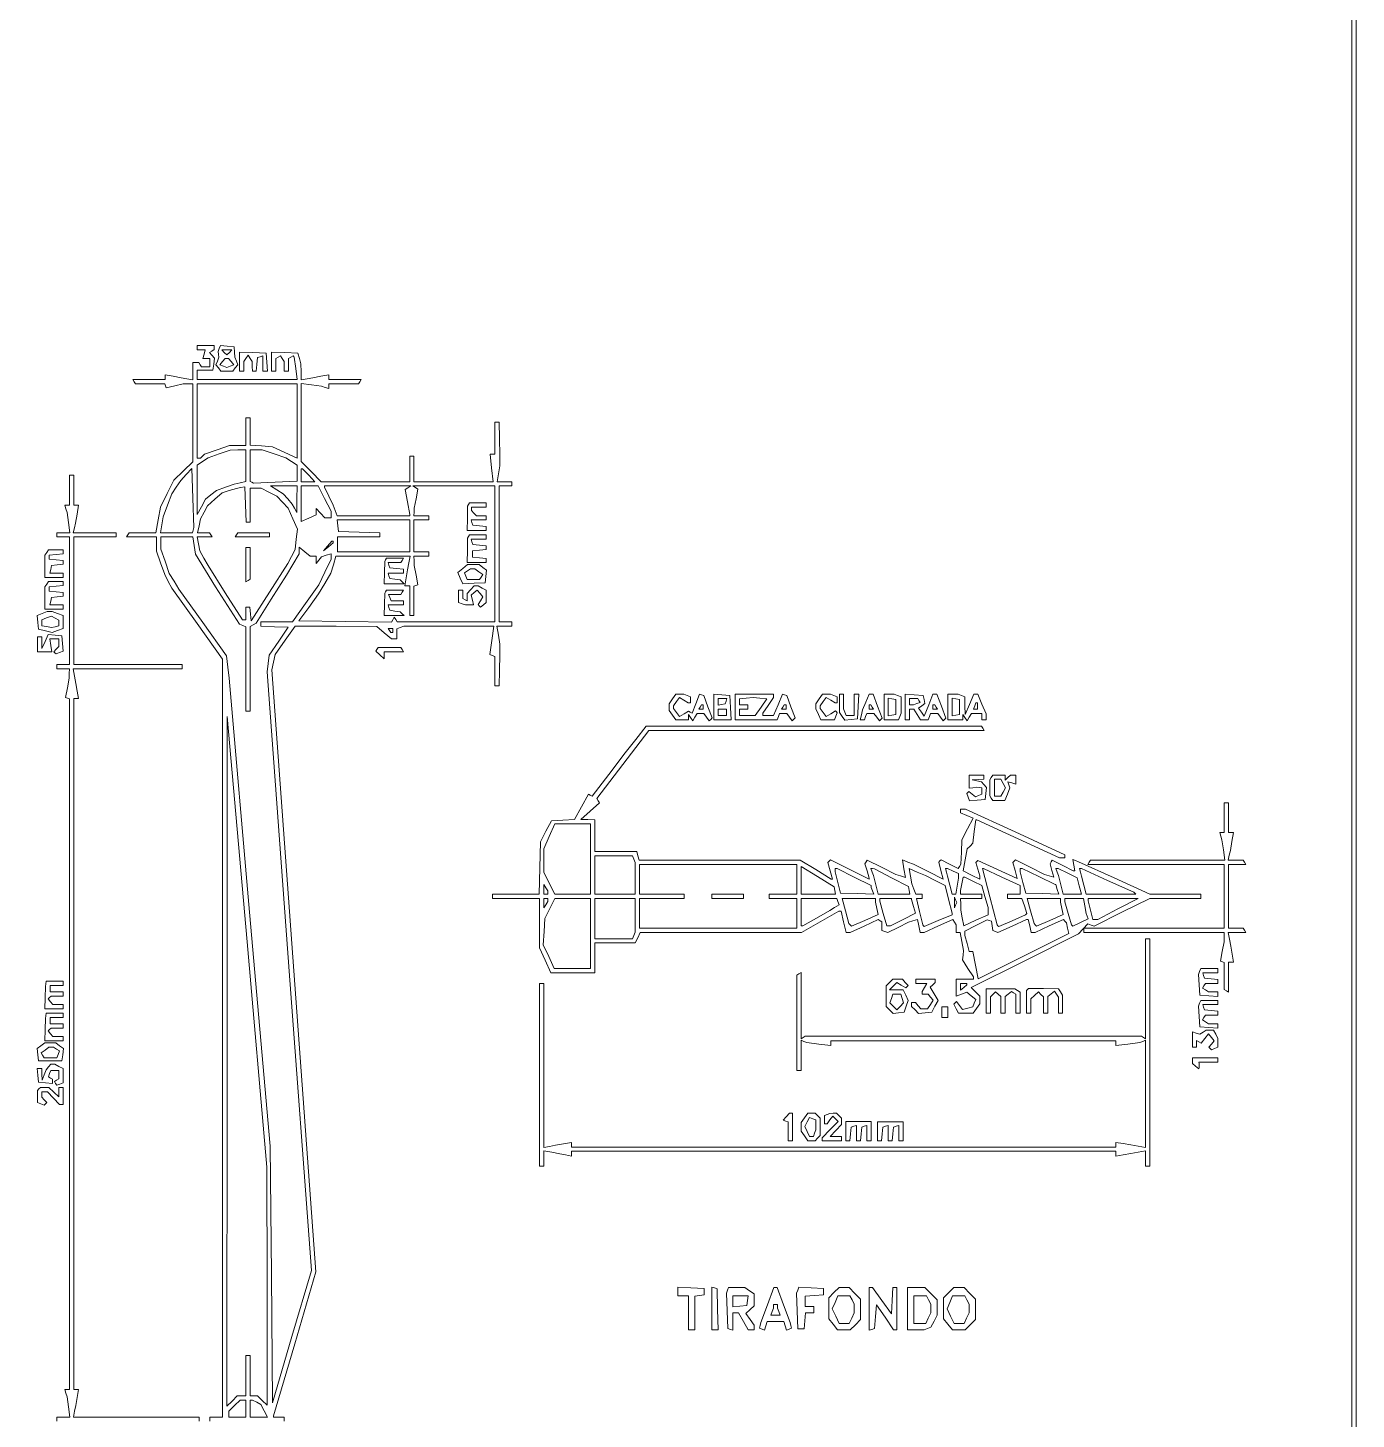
# Paper-space layout 'AN-17-DGE-071-B' of a CAD drawing. Header units: metres, sheet in millimetres. Extents: x 12 to 192, y 4 to 291.
# Drawn here: x 113 to 192.1, y 73.2 to 156.1 of the extents above; entities that cross this region are included whole.
import ezdxf

# ---------------------------------------------------------------- set-up
doc = ezdxf.new("R2010")
doc.units = ezdxf.units.M
doc.layers.add('DGE_CONTORNOS', color=7, linetype='Continuous', lineweight=0)
doc.layers.add('DGE_DATOS', color=7, linetype='Continuous', lineweight=0)

# ---------------------------------------------------------------- blocks, each defined once
blk = doc.blocks.new('LP_REF_DGE_MT_071_B')
at = {"layer": 'DGE_CONTORNOS'}
for points in [[(28.272, 147.253), (28.272, 24.514), (110.206, 24.514), (192.141, 24.514), (192.141, 147.253), (192.141, 269.992), (110.206, 269.992), (28.272, 269.992)], [(191.887, 163.665), (191.887, 57.59), (116.797, 57.59), (41.706, 57.59), (41.706, 163.665), (41.706, 269.739), (116.797, 269.739), (191.887, 269.739)], [(124.391, 137.009), (124.32, 136.824), (124.349, 136.652), (124.377, 136.481), (124.28, 136.257), (124.182, 136.034), (124.339, 135.846), (124.495, 135.657), (124.844, 135.657), (125.194, 135.657), (125.35, 135.846), (125.506, 136.034), (125.412, 136.257), (125.317, 136.481), (125.303, 136.798), (125.288, 137.114), (124.875, 137.154), (124.462, 137.194)], [(124.997, 136.772), (124.844, 136.62), (124.692, 136.772), (124.54, 136.924), (124.844, 136.924), (125.149, 136.924)], [(125.097, 136.229), (125.253, 136.04), (125.049, 135.962), (124.844, 135.883), (124.64, 135.962), (124.436, 136.04), (124.592, 136.229), (124.749, 136.417), (124.844, 136.417), (124.94, 136.417)], [(125.605, 136.226), (125.605, 135.657), (125.732, 135.657), (125.858, 135.657), (125.86, 135.942), (125.862, 136.227), (125.987, 136.417), (126.112, 136.608), (126.237, 136.417), (126.361, 136.227), (126.363, 135.942), (126.365, 135.657), (126.484, 135.657), (126.603, 135.657), (126.642, 136.059), (126.682, 136.461), (126.841, 136.513), (126.999, 136.565), (126.999, 136.111), (126.999, 135.657), (127.133, 135.657), (127.267, 135.657), (127.228, 136.196), (127.189, 136.734), (126.397, 136.765), (125.605, 136.796)], [(129.027, 132.686), (129.027, 130.475), (128.298, 130.809), (127.569, 131.142), (126.904, 131.198), (126.239, 131.253), (126.239, 132.061), (126.239, 132.869), (126.112, 132.869), (125.985, 132.869), (125.985, 132.045), (125.985, 131.221), (125.498, 131.221), (125.011, 131.221), (124.266, 130.965), (123.521, 130.709), (123.397, 130.585), (123.273, 130.461), (123.172, 130.461), (123.07, 130.461), (123.07, 132.679), (123.07, 134.897), (126.048, 134.897), (129.027, 134.897)], [(125.985, 130.02), (125.985, 129.072), (125.637, 128.997), (125.288, 128.923), (124.757, 128.734), (124.225, 128.545), (123.898, 128.287), (123.571, 128.03), (123.326, 127.566), (123.081, 127.103), (123.076, 128.577), (123.07, 130.052), (123.402, 130.269), (123.734, 130.487), (124.384, 130.718), (125.035, 130.949), (125.51, 130.959), (125.985, 130.968)], [(127.664, 130.726), (128.368, 130.483), (128.697, 130.268), (129.027, 130.052), (129.027, 129.574), (129.027, 129.096), (127.728, 129.038), (126.429, 128.981), (126.334, 129.031), (126.239, 129.082), (126.239, 130.025), (126.239, 130.968), (126.599, 130.968), (126.959, 130.968)], [(122.835, 126.184), (122.79, 126.025), (121.838, 126.025), (120.887, 126.025), (120.972, 126.501), (121.057, 126.976), (121.309, 127.662), (121.561, 128.347), (121.829, 128.739), (122.097, 129.13), (122.425, 129.488), (122.753, 129.845), (122.817, 128.094), (122.88, 126.342)], [(129.724, 129.447), (130.088, 129.067), (129.684, 129.067), (129.28, 129.067), (129.28, 129.447), (129.28, 129.827), (129.32, 129.827), (129.359, 129.827)], [(126.117, 126.659), (126.239, 126.659), (126.239, 127.673), (126.239, 128.687), (126.56, 128.687), (126.882, 128.687), (127.353, 128.445), (127.823, 128.203), (128.164, 127.843), (128.506, 127.483), (128.782, 126.86), (129.057, 126.237), (128.985, 125.631), (128.914, 125.025), (128.699, 124.607), (128.484, 124.188), (127.393, 122.477), (126.302, 120.766), (126.262, 121.178), (126.222, 121.59), (126.104, 121.59), (125.985, 121.59), (125.985, 121.21), (125.985, 120.829), (125.882, 120.829), (125.779, 120.829), (124.754, 122.445), (123.729, 124.061), (123.478, 124.505), (123.227, 124.948), (123.152, 125.36), (123.076, 125.772), (123.524, 125.772), (123.972, 125.772), (123.894, 125.899), (123.816, 126.025), (123.456, 126.025), (123.097, 126.025), (123.19, 126.437), (123.283, 126.849), (123.487, 127.242), (123.691, 127.635), (124.13, 128.021), (124.569, 128.407), (124.992, 128.538), (125.415, 128.67), (125.668, 128.712), (125.922, 128.754), (125.958, 127.707), (125.995, 126.659)], [(129.023, 128.021), (129.019, 127.229), (128.879, 127.483), (128.739, 127.736), (128.471, 128.038), (128.203, 128.34), (127.823, 128.576), (127.443, 128.813), (128.235, 128.813), (129.027, 128.814)], [(140.813, 124.758), (140.813, 120.703), (137.906, 120.703), (134.998, 120.703), (134.912, 120.843), (134.825, 120.983), (134.737, 120.84), (134.648, 120.698), (131.896, 120.732), (129.144, 120.766), (129.73, 121.571), (130.316, 122.377), (130.678, 122.991), (131.041, 123.605), (131.194, 124.118), (131.348, 124.631), (133.562, 124.631), (135.775, 124.631), (135.693, 124.22), (135.61, 123.808), (135.534, 123.332), (135.458, 122.857), (135.601, 122.857), (135.744, 122.857), (135.744, 121.97), (135.744, 121.083), (135.87, 121.083), (135.997, 121.083), (135.997, 121.959), (135.997, 122.836), (136.114, 122.878), (136.23, 122.921), (136.119, 123.491), (136.008, 124.061), (136.003, 124.346), (135.997, 124.631), (136.441, 124.631), (136.884, 124.631), (136.884, 124.758), (136.884, 124.885), (136.441, 124.885), (135.997, 124.885), (135.997, 125.835), (135.997, 126.786), (136.441, 126.786), (136.884, 126.786), (136.884, 126.913), (136.884, 127.039), (136.441, 127.039), (135.997, 127.039), (136.003, 127.261), (136.008, 127.483), (136.118, 128.053), (136.228, 128.622), (136.081, 128.716), (135.934, 128.81), (138.373, 128.812), (140.813, 128.814)], [(130.672, 128.057), (131.054, 127.3), (131.054, 127.106), (131.054, 126.913), (130.869, 126.913), (130.684, 126.913), (130.426, 127.19), (130.167, 127.467), (130.167, 127.28), (130.167, 127.092), (129.724, 126.891), (129.28, 126.69), (129.28, 127.752), (129.28, 128.814), (129.785, 128.814), (130.29, 128.814)], [(135.639, 128.703), (135.471, 128.596), (135.607, 127.858), (135.744, 127.119), (135.744, 127.079), (135.744, 127.039), (133.586, 127.039), (131.428, 127.039), (131.309, 127.354), (131.189, 127.669), (130.932, 128.202), (130.674, 128.734), (130.674, 128.774), (130.674, 128.814), (133.241, 128.812), (135.807, 128.81)], [(139.252, 127.705), (139.196, 127.61), (139.181, 126.881), (139.167, 126.152), (139.736, 126.152), (140.306, 126.152), (140.306, 126.271), (140.306, 126.39), (139.904, 126.429), (139.502, 126.469), (139.45, 126.627), (139.398, 126.786), (139.852, 126.786), (140.306, 126.786), (140.306, 126.913), (140.306, 127.039), (140.015, 127.039), (139.723, 127.039), (139.571, 127.191), (139.419, 127.343), (139.419, 127.445), (139.419, 127.546), (139.863, 127.546), (140.306, 127.546), (140.306, 127.673), (140.306, 127.8), (139.807, 127.8), (139.307, 127.8)], [(135.744, 125.835), (135.744, 124.885), (133.589, 124.885), (131.435, 124.885), (131.435, 125.328), (131.435, 125.772), (132.702, 125.772), (133.969, 125.772), (133.969, 125.894), (133.969, 126.016), (132.734, 126.053), (131.498, 126.089), (131.458, 126.437), (131.418, 126.786), (133.581, 126.786), (135.744, 126.786)], [(122.896, 125.257), (122.978, 124.743), (123.572, 123.768), (124.165, 122.794), (124.885, 121.681), (125.604, 120.568), (125.795, 120.495), (125.985, 120.422), (125.985, 117.901), (125.985, 115.38), (126.112, 115.38), (126.239, 115.38), (126.239, 117.908), (126.239, 120.437), (126.413, 120.538), (126.587, 120.639), (127.492, 122.062), (128.396, 123.485), (128.775, 124.127), (129.153, 124.769), (129.153, 124.963), (129.153, 125.157), (129.487, 124.894), (129.821, 124.631), (129.994, 124.631), (130.167, 124.631), (130.171, 124.41), (130.175, 124.188), (130.33, 124.391), (130.485, 124.595), (130.77, 124.685), (131.054, 124.775), (131.054, 124.608), (131.054, 124.441), (130.694, 123.68), (130.334, 122.92), (129.541, 121.811), (128.749, 120.703), (127.81, 120.703), (126.872, 120.703), (126.872, 120.582), (126.872, 120.461), (127.691, 120.423), (128.51, 120.386), (127.935, 119.551), (127.361, 118.717), (127.303, 118.221), (127.246, 117.725), (128.565, 99.884), (129.884, 82.043), (128.727, 78.099), (127.569, 74.155), (127.499, 81.809), (127.43, 89.463), (126.204, 103.404), (124.978, 117.344), (124.902, 118.01), (124.826, 118.676), (123.407, 120.671), (121.987, 122.667), (121.702, 123.129), (121.418, 123.592), (121.167, 124.322), (120.916, 125.051), (120.916, 125.412), (120.916, 125.772), (121.865, 125.772), (122.814, 125.772)], [(125.415, 125.899), (125.336, 125.772), (126.358, 125.772), (127.379, 125.772), (127.379, 125.899), (127.379, 126.025), (126.436, 126.025), (125.493, 126.025)], [(131.181, 125.475), (131.181, 125.431), (130.896, 125.19), (130.611, 124.948), (130.852, 125.233), (131.094, 125.519), (131.137, 125.519), (131.181, 125.519)], [(139.252, 125.804), (139.196, 125.709), (139.181, 124.98), (139.167, 124.251), (139.736, 124.251), (140.306, 124.251), (140.306, 124.37), (140.306, 124.489), (139.894, 124.528), (139.482, 124.568), (139.482, 124.758), (139.482, 124.948), (139.894, 124.988), (140.306, 125.028), (140.306, 125.138), (140.306, 125.249), (139.904, 125.289), (139.502, 125.328), (139.45, 125.487), (139.398, 125.645), (139.852, 125.645), (140.306, 125.645), (140.306, 125.772), (140.306, 125.899), (139.807, 125.899), (139.307, 125.899)], [(114.111, 124.853), (114.009, 124.695), (114.005, 124.029), (114.001, 123.364), (114.544, 123.364), (115.086, 123.364), (115.086, 123.491), (115.086, 123.618), (114.696, 123.618), (114.307, 123.618), (114.349, 123.839), (114.391, 124.061), (114.738, 124.101), (115.086, 124.141), (115.086, 124.252), (115.086, 124.362), (114.674, 124.402), (114.262, 124.441), (114.262, 124.568), (114.262, 124.695), (114.674, 124.734), (115.086, 124.774), (115.086, 124.893), (115.086, 125.012), (114.65, 125.012), (114.214, 125.012)], [(125.985, 124.117), (125.985, 123.096), (126.112, 123.174), (126.239, 123.252), (126.239, 124.195), (126.239, 125.138), (126.112, 125.138), (125.985, 125.138)], [(134.309, 124.41), (134.253, 124.315), (134.24, 123.649), (134.227, 122.984), (134.821, 122.984), (135.414, 122.984), (135.294, 123.1), (135.173, 123.216), (134.866, 123.258), (134.56, 123.301), (134.507, 123.459), (134.455, 123.618), (134.909, 123.618), (135.363, 123.618), (135.363, 123.736), (135.363, 123.855), (134.961, 123.895), (134.559, 123.934), (134.507, 124.093), (134.455, 124.251), (134.838, 124.251), (135.222, 124.251), (135.3, 124.378), (135.378, 124.505), (134.871, 124.505), (134.365, 124.505)], [(138.899, 123.886), (138.604, 123.647), (138.759, 123.309), (138.913, 122.971), (139.578, 123.009), (140.243, 123.047), (140.285, 123.421), (140.328, 123.795), (140.103, 123.96), (139.878, 124.124), (139.536, 124.124), (139.194, 124.124)], [(139.858, 123.7), (140.091, 123.529), (140.001, 123.383), (139.911, 123.237), (139.534, 123.237), (139.158, 123.237), (139.08, 123.44), (139.002, 123.643), (139.179, 123.755), (139.356, 123.867), (139.49, 123.869), (139.624, 123.871)], [(114.111, 122.952), (114.009, 122.794), (114.005, 122.128), (114.001, 121.463), (114.544, 121.463), (115.086, 121.463), (115.086, 121.59), (115.086, 121.717), (114.696, 121.717), (114.307, 121.717), (114.349, 121.938), (114.391, 122.16), (114.738, 122.2), (115.086, 122.24), (115.086, 122.351), (115.086, 122.461), (114.674, 122.501), (114.262, 122.54), (114.262, 122.667), (114.262, 122.794), (114.674, 122.834), (115.086, 122.873), (115.086, 122.992), (115.086, 123.111), (114.65, 123.111), (114.214, 123.111)], [(139.375, 122.625), (139.166, 122.394), (139.166, 122.174), (139.166, 121.955), (139.039, 122.033), (138.912, 122.112), (138.912, 122.358), (138.912, 122.604), (138.785, 122.604), (138.659, 122.604), (138.659, 122.237), (138.659, 121.87), (138.859, 121.793), (139.06, 121.717), (139.305, 121.717), (139.551, 121.717), (139.477, 122.011), (139.403, 122.306), (139.584, 122.456), (139.766, 122.607), (139.933, 122.405), (140.101, 122.203), (139.957, 121.973), (139.814, 121.744), (139.89, 121.668), (139.966, 121.592), (140.136, 121.733), (140.306, 121.874), (140.306, 122.235), (140.306, 122.595), (140.061, 122.726), (139.816, 122.857), (139.7, 122.857), (139.585, 122.857)], [(134.309, 122.509), (134.253, 122.414), (134.24, 121.748), (134.227, 121.083), (134.821, 121.083), (135.414, 121.083), (135.294, 121.199), (135.173, 121.315), (134.866, 121.357), (134.56, 121.4), (134.507, 121.558), (134.455, 121.717), (134.909, 121.717), (135.363, 121.717), (135.363, 121.843), (135.363, 121.97), (134.997, 121.97), (134.63, 121.97), (134.557, 122.16), (134.484, 122.35), (134.853, 122.35), (135.222, 122.35), (135.3, 122.477), (135.378, 122.604), (134.871, 122.604), (134.365, 122.604)], [(113.842, 121.203), (113.549, 121.085), (113.589, 120.679), (113.628, 120.274), (114.03, 120.171), (114.431, 120.067), (114.758, 120.192), (115.086, 120.316), (115.086, 120.703), (115.086, 121.089), (114.761, 121.213), (114.436, 121.336), (114.285, 121.328), (114.135, 121.32)], [(114.832, 120.644), (114.832, 120.468), (114.611, 120.422), (114.389, 120.376), (114.104, 120.427), (113.818, 120.479), (113.818, 120.658), (113.818, 120.838), (114.104, 120.945), (114.389, 121.053), (114.611, 120.937), (114.832, 120.821)], [(134.73, 120.196), (134.73, 120.069), (134.674, 120.069), (134.618, 120.069), (134.54, 120.196), (134.461, 120.323), (134.596, 120.323), (134.73, 120.323)], [(114.011, 119.539), (113.828, 119.119), (113.823, 119.467), (113.818, 119.816), (113.692, 119.816), (113.565, 119.816), (113.565, 119.372), (113.565, 118.928), (113.987, 118.928), (114.408, 118.928), (114.352, 119.309), (114.297, 119.689), (114.564, 119.689), (114.832, 119.689), (114.832, 119.461), (114.832, 119.233), (114.682, 119.083), (114.532, 118.933), (114.601, 118.864), (114.669, 118.796), (114.884, 118.878), (115.099, 118.961), (115.061, 119.42), (115.022, 119.879), (114.608, 119.919), (114.193, 119.959)], [(133.79, 119.072), (133.722, 118.962), (133.972, 118.736), (134.223, 118.509), (134.223, 118.719), (134.223, 118.928), (134.801, 118.928), (135.378, 118.928), (135.3, 119.055), (135.222, 119.182), (134.54, 119.182), (133.858, 119.182)], [(151.403, 116.112), (151.205, 115.831), (151.205, 115.633), (151.205, 115.436), (151.403, 115.155), (151.6, 114.873), (151.973, 114.873), (152.346, 114.873), (152.348, 115.031), (152.35, 115.19), (152.477, 115), (152.604, 114.81), (152.735, 115.031), (152.866, 115.253), (153.067, 115.253), (153.269, 115.253), (153.431, 115.032), (153.593, 114.81), (153.679, 114.896), (153.764, 114.982), (153.515, 115.651), (153.265, 116.32), (153.135, 116.363), (153.005, 116.406), (152.786, 115.832), (152.567, 115.258), (152.462, 115.323), (152.356, 115.389), (152.09, 115.226), (151.824, 115.063), (151.641, 115.309), (151.459, 115.555), (151.459, 115.633), (151.459, 115.712), (151.641, 115.958), (151.824, 116.204), (152.083, 116.045), (152.343, 115.887), (152.408, 115.887), (152.473, 115.887), (152.473, 116.063), (152.473, 116.24), (152.272, 116.317), (152.072, 116.394), (151.836, 116.394), (151.6, 116.394)], [(153.867, 115.641), (153.867, 114.873), (154.38, 114.873), (154.893, 114.873), (154.855, 115.602), (154.817, 116.33), (154.342, 116.37), (153.867, 116.409)], [(154.596, 115.982), (154.543, 115.824), (154.332, 115.783), (154.12, 115.742), (154.12, 115.941), (154.12, 116.14), (154.384, 116.14), (154.648, 116.14)], [(155.134, 115.633), (155.134, 114.873), (156.388, 114.873), (157.642, 114.873), (157.715, 115.063), (157.788, 115.253), (157.999, 115.253), (158.211, 115.253), (158.373, 115.032), (158.535, 114.81), (158.621, 114.896), (158.707, 114.982), (158.458, 115.651), (158.208, 116.32), (158.084, 116.361), (157.96, 116.403), (157.695, 115.765), (157.429, 115.127), (157.106, 115.127), (156.782, 115.127), (156.782, 115.197), (156.782, 115.267), (157.099, 115.733), (157.415, 116.199), (157.415, 116.297), (157.415, 116.394), (156.275, 116.394), (155.134, 116.394)], [(156.676, 115.626), (156.338, 115.136), (155.863, 115.131), (155.388, 115.127), (155.388, 115.317), (155.388, 115.507), (155.641, 115.507), (155.895, 115.507), (155.895, 115.633), (155.895, 115.76), (155.641, 115.76), (155.388, 115.76), (155.388, 115.942), (155.388, 116.124), (155.8, 116.164), (156.211, 116.204), (156.613, 116.159), (157.015, 116.115)], [(160.147, 116.112), (159.95, 115.831), (159.95, 115.675), (159.95, 115.519), (160.097, 115.196), (160.244, 114.873), (160.654, 114.873), (161.064, 114.873), (161.144, 115.081), (161.223, 115.29), (161.169, 115.344), (161.115, 115.398), (160.842, 115.23), (160.568, 115.063), (160.386, 115.309), (160.204, 115.555), (160.204, 115.633), (160.204, 115.712), (160.386, 115.958), (160.568, 116.204), (160.828, 116.045), (161.087, 115.887), (161.152, 115.887), (161.218, 115.887), (161.218, 116.063), (161.218, 116.24), (161.017, 116.317), (160.817, 116.394), (160.581, 116.394), (160.345, 116.394)], [(161.344, 115.848), (161.344, 115.302), (161.509, 115.077), (161.674, 114.851), (162.048, 114.894), (162.421, 114.936), (162.459, 115.665), (162.498, 116.394), (162.364, 116.394), (162.231, 116.394), (162.231, 115.76), (162.231, 115.127), (161.991, 115.127), (161.752, 115.127), (161.675, 115.327), (161.598, 115.527), (161.598, 115.961), (161.598, 116.394), (161.471, 116.394), (161.344, 116.394)], [(162.926, 115.926), (162.731, 115.458), (162.658, 115.166), (162.584, 114.873), (162.711, 114.873), (162.838, 114.873), (162.911, 115.063), (162.984, 115.253), (163.196, 115.253), (163.407, 115.253), (163.569, 115.032), (163.731, 114.81), (163.81, 114.888), (163.888, 114.966), (163.621, 115.68), (163.354, 116.394), (163.238, 116.394), (163.122, 116.394)], [(164.006, 115.633), (164.006, 114.873), (164.436, 114.873), (164.866, 114.873), (164.943, 115.074), (165.02, 115.274), (165.02, 115.757), (165.02, 116.24), (164.819, 116.317), (164.619, 116.394), (164.312, 116.394), (164.006, 116.394)], [(164.703, 115.633), (164.703, 115.193), (164.481, 115.151), (164.259, 115.108), (164.259, 115.633), (164.259, 116.159), (164.481, 116.116), (164.703, 116.074)], [(165.273, 115.641), (165.273, 114.873), (165.4, 114.873), (165.527, 114.873), (165.527, 115.19), (165.527, 115.507), (165.65, 115.507), (165.774, 115.507), (165.982, 115.19), (166.189, 114.873), (166.415, 114.873), (166.64, 114.873), (166.713, 115.063), (166.786, 115.253), (166.998, 115.253), (167.209, 115.253), (167.372, 115.032), (167.534, 114.81), (167.612, 114.888), (167.69, 114.966), (167.423, 115.68), (167.156, 116.394), (167.035, 116.394), (166.914, 116.394), (166.791, 116.077), (166.667, 115.76), (166.536, 115.425), (166.406, 115.089), (166.233, 115.325), (166.06, 115.562), (166.251, 115.701), (166.441, 115.84), (166.395, 116.085), (166.348, 116.33), (165.811, 116.369), (165.273, 116.408)], [(166.089, 116.027), (166.159, 115.913), (165.959, 115.837), (165.759, 115.76), (165.643, 115.76), (165.527, 115.76), (165.527, 115.95), (165.527, 116.14), (165.772, 116.14), (166.018, 116.14)], [(167.808, 115.633), (167.808, 114.873), (168.251, 114.873), (168.695, 114.873), (168.697, 115.031), (168.699, 115.19), (168.826, 115), (168.953, 114.81), (169.084, 115.031), (169.214, 115.253), (169.525, 115.253), (169.836, 115.253), (169.836, 115.063), (169.836, 114.873), (169.962, 114.873), (170.089, 114.873), (170.089, 115.053), (170.089, 115.232), (169.84, 115.813), (169.591, 116.394), (169.476, 116.394), (169.36, 116.394), (169.101, 115.792), (168.842, 115.19), (168.832, 115.715), (168.822, 116.24), (168.621, 116.317), (168.421, 116.394), (168.114, 116.394), (167.808, 116.394)], [(168.505, 115.633), (168.505, 115.193), (168.283, 115.151), (168.061, 115.108), (168.061, 115.633), (168.061, 116.159), (168.283, 116.116), (168.505, 116.074)], [(153.233, 115.633), (153.233, 115.507), (153.099, 115.507), (152.965, 115.507), (153.043, 115.633), (153.121, 115.76), (153.177, 115.76), (153.233, 115.76)], [(154.627, 115.317), (154.627, 115.127), (154.374, 115.127), (154.12, 115.127), (154.12, 115.317), (154.12, 115.507), (154.374, 115.507), (154.627, 115.507)], [(158.176, 115.633), (158.176, 115.507), (158.042, 115.507), (157.907, 115.507), (157.986, 115.633), (158.064, 115.76), (158.12, 115.76), (158.176, 115.76)], [(163.309, 115.633), (163.387, 115.507), (163.253, 115.507), (163.119, 115.507), (163.119, 115.633), (163.119, 115.76), (163.174, 115.76), (163.23, 115.76)], [(167.111, 115.633), (167.189, 115.507), (167.055, 115.507), (166.921, 115.507), (166.921, 115.633), (166.921, 115.76), (166.976, 115.76), (167.032, 115.76)], [(169.582, 115.697), (169.582, 115.507), (169.459, 115.507), (169.337, 115.507), (169.409, 115.697), (169.482, 115.887), (169.532, 115.887), (169.582, 115.887)], [(127.245, 81.109), (127.252, 74.021), (126.959, 74.297), (126.666, 74.572), (126.452, 74.572), (126.239, 74.572), (126.239, 75.776), (126.239, 76.98), (126.112, 76.98), (125.985, 76.98), (125.985, 75.776), (125.985, 74.572), (125.726, 74.572), (125.467, 74.572), (125.156, 74.261), (124.844, 73.95), (124.858, 94.507), (124.871, 115.063), (126.055, 101.63), (127.238, 88.196)], [(149.211, 113.701), (148.589, 112.909), (147.599, 111.613), (146.609, 110.317), (146.506, 110.38), (146.403, 110.444), (145.984, 109.686), (145.566, 108.928), (144.876, 108.891), (144.185, 108.853), (143.862, 108.224), (143.538, 107.595), (143.496, 106.038), (143.454, 104.481), (142.07, 104.481), (140.686, 104.481), (140.686, 104.354), (140.686, 104.228), (142.08, 104.228), (143.475, 104.228), (143.475, 102.754), (143.475, 101.281), (143.809, 100.537), (144.143, 99.792), (145.456, 99.792), (146.77, 99.792), (146.77, 100.679), (146.77, 101.566), (147.976, 101.566), (149.183, 101.566), (149.327, 101.883), (149.472, 102.2), (154.284, 102.2), (159.096, 102.2), (160.204, 102.834), (161.311, 103.467), (161.378, 103.467), (161.446, 103.467), (161.598, 102.834), (161.75, 102.2), (161.867, 102.2), (161.983, 102.2), (162.819, 102.579), (163.654, 102.957), (163.767, 102.888), (163.879, 102.819), (163.879, 102.569), (163.879, 102.319), (164.056, 102.251), (164.233, 102.183), (164.848, 102.492), (165.463, 102.801), (165.732, 102.884), (166, 102.967), (166.077, 102.583), (166.154, 102.2), (166.272, 102.2), (166.39, 102.2), (167.247, 102.584), (168.104, 102.969), (168.208, 102.806), (168.311, 102.644), (168.313, 102.422), (168.315, 102.2), (168.43, 102.2), (168.546, 102.2), (168.649, 101.661), (168.751, 101.123), (168.719, 100.842), (168.687, 100.561), (169.008, 100.052), (169.329, 99.544), (169.329, 99.478), (169.329, 99.412), (168.822, 99.412), (168.315, 99.412), (168.315, 98.908), (168.315, 98.404), (168.625, 98.522), (168.935, 98.64), (169.203, 98.423), (169.471, 98.206), (169.386, 97.984), (169.301, 97.762), (168.991, 97.685), (168.682, 97.607), (168.509, 97.844), (168.335, 98.081), (168.251, 97.997), (168.167, 97.913), (168.309, 97.648), (168.45, 97.384), (168.882, 97.384), (169.314, 97.384), (169.511, 97.666), (169.709, 97.947), (169.709, 98.173), (169.709, 98.398), (169.456, 98.651), (169.202, 98.904), (172.402, 100.505), (175.602, 102.105), (175.88, 102.405), (176.158, 102.704), (176.341, 102.634), (176.524, 102.564), (178.184, 103.396), (179.844, 104.228), (181.367, 104.228), (182.889, 104.228), (182.889, 104.354), (182.889, 104.481), (181.366, 104.481), (179.842, 104.481), (177.722, 105.445), (175.602, 106.408), (175.425, 106.479), (175.248, 106.55), (175.312, 106.213), (175.377, 105.875), (175.327, 105.875), (175.277, 105.875), (174.654, 106.191), (174.031, 106.506), (173.965, 106.399), (173.898, 106.291), (174.014, 105.887), (174.13, 105.482), (173.852, 105.569), (173.574, 105.655), (172.706, 106.09), (171.837, 106.525), (171.762, 106.45), (171.686, 106.374), (171.816, 105.889), (171.945, 105.404), (170.775, 105.947), (169.605, 106.49), (169.542, 106.426), (169.478, 106.363), (169.594, 105.961), (169.709, 105.56), (169.709, 105.462), (169.709, 105.363), (169.218, 105.613), (168.727, 105.864), (168.847, 106.521), (168.966, 107.179), (169.132, 107.344), (169.298, 107.51), (169.386, 108.213), (169.474, 108.917), (169.51, 108.917), (169.546, 108.917), (172.004, 107.778), (174.461, 106.639), (174.62, 106.637), (174.778, 106.636), (174.778, 106.731), (174.778, 106.826), (171.818, 108.188), (168.858, 109.55), (168.713, 109.55), (168.568, 109.55), (168.568, 109.439), (168.568, 109.328), (168.944, 109.172), (169.319, 109.017), (168.983, 108.365), (168.647, 107.713), (168.617, 106.986), (168.586, 106.26), (168.507, 106.132), (168.428, 106.004), (167.915, 106.265), (167.403, 106.526), (167.335, 106.459), (167.268, 106.391), (167.396, 105.886), (167.524, 105.38), (166.64, 105.826), (165.755, 106.271), (165.434, 106.393), (165.113, 106.515), (165.196, 105.996), (165.279, 105.476), (164.991, 105.565), (164.703, 105.655), (163.854, 106.08), (163.005, 106.505), (162.939, 106.398), (162.872, 106.291), (162.995, 105.862), (163.119, 105.433), (163.119, 105.399), (163.119, 105.366), (161.965, 105.945), (160.811, 106.525), (160.736, 106.449), (160.66, 106.374), (160.795, 105.871), (160.929, 105.368), (160.895, 105.368), (160.861, 105.368), (159.936, 105.939), (159.011, 106.509), (154.209, 106.509), (149.407, 106.509), (149.341, 106.762), (149.275, 107.016), (148.022, 107.016), (146.77, 107.016), (146.77, 107.966), (146.77, 108.917), (146.358, 108.922), (145.946, 108.927), (146.495, 109.424), (147.044, 109.92), (146.966, 110.047), (146.888, 110.173), (148.44, 112.206), (149.992, 114.239), (159.985, 114.239), (169.977, 114.239), (169.899, 114.366), (169.821, 114.493), (159.827, 114.493), (149.833, 114.493)], [(169.075, 111.19), (169.075, 110.802), (169.297, 110.824), (169.519, 110.847), (169.677, 110.832), (169.836, 110.818), (169.836, 110.624), (169.836, 110.43), (169.644, 110.356), (169.452, 110.282), (169.261, 110.441), (169.069, 110.6), (169.006, 110.537), (168.942, 110.474), (169.025, 110.259), (169.107, 110.044), (169.566, 110.082), (170.026, 110.121), (170.066, 110.477), (170.107, 110.833), (169.962, 111.008), (169.817, 111.183), (169.541, 111.236), (169.265, 111.29), (169.614, 111.307), (169.962, 111.325), (169.962, 111.451), (169.962, 111.578), (169.519, 111.578), (169.075, 111.578)], [(170.396, 111.435), (170.308, 111.293), (170.308, 110.818), (170.308, 110.342), (170.396, 110.2), (170.484, 110.057), (170.841, 110.057), (171.199, 110.057), (171.355, 110.435), (171.512, 110.813), (171.444, 110.991), (171.375, 111.169), (171.619, 111.105), (171.863, 111.042), (171.863, 111.31), (171.863, 111.578), (171.699, 111.578), (171.534, 111.578), (171.382, 111.426), (171.23, 111.274), (171.23, 111.426), (171.23, 111.578), (170.857, 111.578), (170.484, 111.578)], [(171.103, 111.071), (171.239, 110.818), (171.103, 110.564), (170.967, 110.311), (170.782, 110.311), (170.596, 110.311), (170.596, 110.818), (170.596, 111.325), (170.782, 111.325), (170.967, 111.325)], [(184.283, 109.043), (184.283, 108.156), (184.148, 108.156), (184.013, 108.156), (184.077, 107.935), (184.142, 107.713), (184.227, 107.111), (184.312, 106.509), (180.313, 106.509), (176.314, 106.509), (176.236, 106.382), (176.157, 106.255), (180.22, 106.255), (184.283, 106.255), (184.283, 104.354), (184.283, 102.453), (180.101, 102.453), (175.919, 102.453), (175.919, 102.327), (175.919, 102.2), (180.101, 102.2), (184.283, 102.2), (184.278, 101.915), (184.272, 101.63), (184.161, 101.059), (184.05, 100.489), (184.167, 100.447), (184.283, 100.405), (184.283, 99.599), (184.283, 98.793), (184.41, 98.715), (184.537, 98.637), (184.537, 99.531), (184.537, 100.426), (184.68, 100.426), (184.823, 100.426), (184.746, 100.901), (184.67, 101.376), (184.588, 101.788), (184.505, 102.2), (185.035, 102.2), (185.566, 102.2), (185.487, 102.327), (185.409, 102.453), (184.973, 102.453), (184.537, 102.453), (184.537, 104.354), (184.537, 106.255), (185.051, 106.255), (185.566, 106.255), (185.487, 106.382), (185.409, 106.509), (184.959, 106.509), (184.509, 106.509), (184.58, 106.794), (184.651, 107.079), (184.737, 107.618), (184.823, 108.156), (184.68, 108.156), (184.537, 108.156), (184.537, 109.043), (184.537, 109.931), (184.41, 109.931), (184.283, 109.931)], [(146.516, 106.572), (146.516, 104.481), (145.45, 104.481), (144.384, 104.481), (144.056, 105.14), (143.728, 105.798), (143.728, 106.486), (143.728, 107.174), (144.062, 107.919), (144.396, 108.663), (145.456, 108.663), (146.516, 108.663)], [(149.101, 106.562), (149.178, 106.361), (149.178, 105.421), (149.178, 104.481), (147.974, 104.481), (146.77, 104.481), (146.77, 105.622), (146.77, 106.762), (147.897, 106.762), (149.024, 106.762)], [(158.81, 105.368), (158.81, 104.481), (157.986, 104.481), (157.162, 104.481), (157.162, 104.354), (157.162, 104.228), (157.986, 104.228), (158.81, 104.228), (158.81, 103.341), (158.81, 102.453), (154.12, 102.453), (149.431, 102.453), (149.431, 103.341), (149.431, 104.228), (150.762, 104.228), (152.093, 104.228), (152.093, 104.354), (152.093, 104.481), (150.762, 104.481), (149.431, 104.481), (149.431, 105.368), (149.431, 106.255), (154.12, 106.255), (158.81, 106.255)], [(161.067, 104.699), (161.109, 104.481), (160.086, 104.481), (159.063, 104.481), (159.063, 105.306), (159.063, 106.13), (160.044, 105.523), (161.026, 104.916)], [(162.234, 105.494), (163.245, 104.985), (163.245, 104.934), (163.245, 104.882), (163.324, 104.676), (163.403, 104.47), (162.413, 104.507), (161.423, 104.544), (161.26, 105.178), (161.096, 105.812), (161.093, 105.907), (161.091, 106.002), (161.157, 106.002), (161.223, 106.002)], [(164.449, 105.459), (165.463, 104.925), (165.504, 104.703), (165.545, 104.481), (164.6, 104.481), (163.656, 104.481), (163.516, 105.035), (163.377, 105.589), (163.297, 105.795), (163.218, 106.002), (163.327, 105.998), (163.435, 105.993)], [(167.062, 105.297), (167.647, 105.001), (167.854, 104.176), (168.061, 103.352), (168.061, 103.302), (168.061, 103.252), (167.233, 102.9), (166.404, 102.548), (166.365, 102.596), (166.325, 102.644), (166.13, 103.436), (165.935, 104.228), (166.111, 104.228), (166.287, 104.228), (166.287, 104.354), (166.287, 104.481), (166.094, 104.481), (165.9, 104.481), (165.785, 104.784), (165.67, 105.088), (165.584, 105.544), (165.499, 106.001), (165.988, 105.797), (166.477, 105.593)], [(168.119, 105.855), (168.441, 105.708), (168.44, 105.57), (168.439, 105.432), (168.36, 104.956), (168.282, 104.481), (168.176, 104.481), (168.071, 104.481), (167.932, 105.02), (167.793, 105.558), (167.728, 105.78), (167.664, 106.002), (167.73, 106.002), (167.796, 106.002)], [(169.329, 105.241), (169.826, 104.988), (170.021, 104.331), (170.216, 103.675), (170.216, 103.462), (170.216, 103.25), (169.487, 102.92), (168.758, 102.589), (168.671, 103.06), (168.583, 103.531), (168.575, 103.879), (168.568, 104.228), (169.202, 104.228), (169.836, 104.228), (169.836, 104.354), (169.836, 104.481), (169.202, 104.481), (168.568, 104.481), (168.568, 104.592), (168.568, 104.703), (168.647, 105.099), (168.727, 105.495), (168.779, 105.495), (168.832, 105.495)], [(171.022, 105.496), (172.117, 104.99), (172.117, 104.736), (172.117, 104.481), (171.737, 104.481), (171.356, 104.481), (171.356, 104.354), (171.356, 104.228), (171.79, 104.228), (172.224, 104.228), (172.373, 103.776), (172.522, 103.324), (172.478, 103.286), (172.434, 103.248), (171.639, 102.896), (170.844, 102.543), (170.797, 102.593), (170.75, 102.644), (170.309, 104.323), (169.869, 106.002), (169.898, 106.002), (169.927, 106.002)], [(173.224, 105.527), (174.208, 105.053), (174.224, 105.052), (174.24, 105.051), (174.329, 104.761), (174.419, 104.47), (173.434, 104.507), (172.449, 104.544), (172.286, 105.178), (172.122, 105.812), (172.119, 105.907), (172.117, 106.002), (172.178, 106.002), (172.239, 106.002)], [(174.955, 105.728), (175.518, 105.454), (175.642, 104.968), (175.765, 104.481), (175.223, 104.481), (174.682, 104.481), (174.542, 105.035), (174.403, 105.589), (174.323, 105.795), (174.244, 106.002), (174.318, 106.002), (174.391, 106.002)], [(177.333, 105.296), (178.894, 104.589), (178.949, 104.535), (179.003, 104.481), (177.529, 104.481), (176.055, 104.481), (175.916, 105.02), (175.777, 105.558), (175.713, 105.78), (175.648, 106.002), (175.71, 106.002), (175.772, 106.002)], [(143.98, 104.576), (143.981, 104.481), (143.855, 104.481), (143.728, 104.481), (143.73, 104.766), (143.732, 105.051), (143.855, 104.861), (143.978, 104.671)], [(146.516, 102.137), (146.516, 100.046), (145.432, 100.046), (144.348, 100.046), (144.024, 100.753), (143.7, 101.461), (143.75, 102.242), (143.8, 103.024), (144.092, 103.626), (144.384, 104.228), (145.45, 104.228), (146.516, 104.228)], [(143.98, 104.133), (143.978, 104.038), (143.855, 103.847), (143.732, 103.657), (143.73, 103.942), (143.728, 104.228), (143.855, 104.228), (143.981, 104.228)], [(149.178, 103.224), (149.178, 102.221), (149.101, 102.02), (149.024, 101.82), (147.897, 101.82), (146.77, 101.82), (146.77, 103.024), (146.77, 104.228), (147.974, 104.228), (149.178, 104.228)], [(153.74, 104.354), (153.74, 104.228), (154.691, 104.228), (155.641, 104.228), (155.641, 104.354), (155.641, 104.481), (154.691, 104.481), (153.74, 104.481)], [(161.263, 104.038), (161.336, 103.848), (161.055, 103.673), (160.774, 103.499), (159.975, 103.039), (159.176, 102.58), (159.12, 102.58), (159.063, 102.58), (159.063, 103.404), (159.063, 104.228), (160.127, 104.228), (161.19, 104.228)], [(163.499, 104.117), (163.499, 104.006), (163.574, 103.631), (163.649, 103.257), (162.859, 102.915), (162.07, 102.572), (161.994, 102.648), (161.918, 102.724), (161.713, 103.476), (161.507, 104.228), (162.503, 104.228), (163.499, 104.228)], [(165.653, 104.195), (165.653, 104.163), (165.772, 103.749), (165.89, 103.336), (165.142, 102.958), (164.393, 102.58), (164.279, 102.58), (164.166, 102.58), (163.959, 103.317), (163.752, 104.054), (163.752, 104.141), (163.752, 104.228), (164.703, 104.228), (165.653, 104.228)], [(168.272, 103.816), (168.208, 103.657), (168.208, 103.974), (168.208, 104.291), (168.272, 104.133), (168.336, 103.974)], [(174.525, 104.117), (174.525, 104.006), (174.6, 103.631), (174.675, 103.257), (173.885, 102.915), (173.096, 102.572), (173.02, 102.648), (172.944, 102.724), (172.739, 103.476), (172.533, 104.228), (173.529, 104.228), (174.525, 104.228)], [(175.976, 103.775), (176.06, 103.323), (176.12, 103.167), (176.18, 103.011), (175.717, 102.79), (175.254, 102.569), (175.219, 102.606), (175.184, 102.644), (174.981, 103.332), (174.778, 104.02), (174.778, 104.124), (174.778, 104.228), (175.334, 104.228), (175.891, 104.228)], [(177.947, 103.594), (176.743, 102.973), (176.599, 102.967), (176.456, 102.96), (176.314, 103.523), (176.172, 104.086), (176.172, 104.157), (176.172, 104.228), (177.661, 104.221), (179.151, 104.215)], [(170.447, 102.594), (170.489, 102.311), (170.643, 102.252), (170.798, 102.193), (171.645, 102.576), (172.491, 102.96), (172.547, 102.96), (172.604, 102.96), (172.687, 102.58), (172.771, 102.2), (172.89, 102.2), (173.009, 102.2), (173.853, 102.583), (174.697, 102.965), (174.785, 102.868), (174.872, 102.77), (174.947, 102.45), (175.022, 102.129), (172.323, 100.781), (169.624, 99.434), (169.463, 100.247), (169.301, 101.059), (169.194, 101.059), (169.087, 101.059), (168.955, 101.535), (168.823, 102.01), (168.822, 102.142), (168.822, 102.274), (169.487, 102.609), (170.152, 102.944), (170.279, 102.911), (170.406, 102.877)], [(179.594, 98.834), (179.594, 95.848), (179.469, 95.925), (179.345, 96.003), (169.329, 96.003), (159.312, 96.003), (159.188, 95.925), (159.063, 95.848), (159.063, 97.828), (159.063, 99.807), (158.936, 99.729), (158.81, 99.65), (158.81, 96.806), (158.81, 93.962), (158.936, 93.962), (159.063, 93.962), (159.063, 94.863), (159.063, 95.764), (159.233, 95.698), (159.403, 95.633), (160.12, 95.544), (160.837, 95.454), (160.837, 95.595), (160.837, 95.737), (169.329, 95.737), (177.82, 95.737), (177.82, 95.595), (177.82, 95.454), (178.537, 95.544), (179.254, 95.633), (179.424, 95.698), (179.594, 95.764), (179.594, 92.568), (179.594, 89.372), (179.151, 89.449), (178.707, 89.527), (178.263, 89.604), (177.82, 89.682), (177.82, 89.541), (177.82, 89.4), (161.598, 89.4), (145.376, 89.4), (145.376, 89.541), (145.376, 89.682), (144.9, 89.594), (144.425, 89.506), (144.077, 89.437), (143.728, 89.368), (143.728, 94.263), (143.728, 99.158), (143.601, 99.158), (143.475, 99.158), (143.475, 93.709), (143.475, 88.259), (143.601, 88.259), (143.728, 88.259), (143.728, 88.717), (143.728, 89.175), (144.203, 89.087), (144.679, 88.999), (145.027, 88.93), (145.376, 88.861), (145.376, 89.004), (145.376, 89.147), (161.598, 89.147), (177.82, 89.147), (177.82, 89.006), (177.82, 88.865), (178.263, 88.942), (178.707, 89.02), (179.151, 89.097), (179.594, 89.175), (179.594, 88.717), (179.594, 88.259), (179.721, 88.259), (179.848, 88.259), (179.848, 95.04), (179.848, 101.82), (179.721, 101.82), (179.594, 101.82)], [(182.814, 99.871), (182.747, 99.696), (182.787, 99.079), (182.826, 98.461), (183.365, 98.422), (183.903, 98.383), (183.903, 98.517), (183.903, 98.651), (183.618, 98.653), (183.333, 98.655), (183.158, 98.766), (182.984, 98.877), (183.071, 99.017), (183.158, 99.158), (183.53, 99.158), (183.903, 99.158), (183.903, 99.277), (183.903, 99.396), (183.501, 99.436), (183.099, 99.475), (183.047, 99.634), (182.995, 99.792), (183.449, 99.792), (183.903, 99.792), (183.903, 99.919), (183.903, 100.046), (183.392, 100.046), (182.881, 100.046)], [(114.052, 99.127), (114.033, 98.968), (114.017, 98.303), (114.001, 97.638), (114.544, 97.638), (115.086, 97.638), (115.086, 97.764), (115.086, 97.891), (114.784, 97.891), (114.483, 97.891), (114.342, 98.061), (114.201, 98.231), (114.284, 98.315), (114.368, 98.398), (114.727, 98.398), (115.086, 98.398), (115.086, 98.525), (115.086, 98.651), (114.706, 98.651), (114.325, 98.651), (114.325, 98.842), (114.325, 99.032), (114.706, 99.032), (115.086, 99.032), (115.086, 99.158), (115.086, 99.285), (114.579, 99.285), (114.072, 99.285)], [(164.332, 99.213), (164.132, 99.014), (164.132, 98.398), (164.132, 97.782), (164.338, 97.576), (164.544, 97.37), (164.875, 97.409), (165.205, 97.448), (165.325, 97.791), (165.445, 98.134), (165.298, 98.456), (165.152, 98.778), (164.742, 98.778), (164.332, 98.778), (164.551, 98.997), (164.77, 99.217), (165.034, 99.052), (165.298, 98.887), (165.367, 98.956), (165.436, 99.026), (165.276, 99.219), (165.115, 99.412), (164.823, 99.412), (164.531, 99.412)], [(165.907, 99.285), (165.907, 99.158), (166.228, 99.158), (166.549, 99.158), (166.418, 98.913), (166.287, 98.668), (166.287, 98.596), (166.287, 98.525), (166.462, 98.525), (166.636, 98.525), (166.786, 98.345), (166.935, 98.164), (166.771, 97.901), (166.606, 97.638), (166.399, 97.638), (166.191, 97.638), (166.033, 97.828), (165.876, 98.018), (165.764, 98.018), (165.653, 98.018), (165.653, 97.9), (165.653, 97.782), (165.859, 97.576), (166.065, 97.37), (166.457, 97.409), (166.849, 97.448), (167.042, 97.792), (167.234, 98.136), (167, 98.532), (166.766, 98.928), (166.907, 99.068), (167.047, 99.209), (167.047, 99.31), (167.047, 99.412), (166.477, 99.412), (165.907, 99.412)], [(168.948, 99.111), (168.948, 99.063), (168.758, 98.905), (168.568, 98.747), (168.568, 98.953), (168.568, 99.158), (168.758, 99.158), (168.948, 99.158)], [(170.089, 98.113), (170.089, 97.384), (170.216, 97.384), (170.342, 97.384), (170.342, 97.866), (170.342, 98.347), (170.492, 98.496), (170.641, 98.645), (170.808, 98.506), (170.976, 98.367), (170.976, 97.876), (170.976, 97.384), (171.103, 97.384), (171.23, 97.384), (171.23, 97.876), (171.23, 98.367), (171.414, 98.52), (171.599, 98.673), (171.731, 98.592), (171.863, 98.51), (171.863, 97.947), (171.863, 97.384), (171.99, 97.384), (172.117, 97.384), (172.117, 98.01), (172.117, 98.637), (171.958, 98.739), (171.8, 98.842), (170.944, 98.842), (170.089, 98.842)], [(172.554, 98.793), (172.497, 98.736), (172.497, 98.06), (172.497, 97.384), (172.624, 97.384), (172.75, 97.384), (172.75, 97.808), (172.75, 98.232), (172.98, 98.44), (173.21, 98.648), (173.36, 98.498), (173.511, 98.347), (173.511, 97.866), (173.511, 97.384), (173.638, 97.384), (173.764, 97.384), (173.764, 97.876), (173.764, 98.367), (173.964, 98.533), (174.164, 98.699), (174.279, 98.517), (174.394, 98.335), (174.396, 97.859), (174.398, 97.384), (174.525, 97.384), (174.651, 97.384), (174.65, 97.923), (174.648, 98.461), (174.527, 98.651), (174.407, 98.842), (173.509, 98.846), (172.611, 98.85)], [(165.087, 98.257), (165.172, 97.99), (164.969, 97.786), (164.766, 97.583), (164.563, 97.786), (164.36, 97.99), (164.445, 98.257), (164.53, 98.525), (164.766, 98.525), (165.002, 98.525)], [(182.814, 97.97), (182.747, 97.796), (182.787, 97.178), (182.826, 96.56), (183.365, 96.521), (183.903, 96.482), (183.903, 96.616), (183.903, 96.75), (183.618, 96.752), (183.333, 96.754), (183.158, 96.865), (182.984, 96.976), (183.071, 97.117), (183.158, 97.257), (183.53, 97.257), (183.903, 97.257), (183.903, 97.376), (183.903, 97.495), (183.501, 97.535), (183.099, 97.574), (183.047, 97.733), (182.995, 97.891), (183.449, 97.891), (183.903, 97.891), (183.903, 98.018), (183.903, 98.145), (183.392, 98.145), (182.881, 98.145)], [(114.052, 97.226), (114.033, 97.067), (114.017, 96.402), (114.001, 95.737), (114.544, 95.737), (115.086, 95.737), (115.086, 95.863), (115.086, 95.99), (114.784, 95.99), (114.483, 95.99), (114.342, 96.16), (114.201, 96.33), (114.284, 96.414), (114.368, 96.497), (114.727, 96.497), (115.086, 96.497), (115.086, 96.624), (115.086, 96.75), (114.706, 96.75), (114.325, 96.75), (114.325, 96.941), (114.325, 97.131), (114.706, 97.131), (115.086, 97.131), (115.086, 97.257), (115.086, 97.384), (114.579, 97.384), (114.072, 97.384)], [(167.459, 97.448), (167.459, 97.131), (167.633, 97.131), (167.808, 97.131), (167.808, 97.448), (167.808, 97.764), (167.633, 97.764), (167.459, 97.764)], [(183.016, 96.245), (182.826, 96.123), (182.604, 96.192), (182.382, 96.261), (182.382, 95.809), (182.382, 95.356), (182.509, 95.356), (182.636, 95.356), (182.636, 95.554), (182.636, 95.752), (182.766, 95.671), (182.896, 95.591), (183.12, 95.867), (183.344, 96.143), (183.512, 95.94), (183.681, 95.737), (183.52, 95.543), (183.36, 95.35), (183.436, 95.274), (183.512, 95.198), (183.708, 95.273), (183.903, 95.348), (183.903, 95.614), (183.903, 95.88), (183.772, 96.125), (183.641, 96.37), (183.423, 96.368), (183.206, 96.366)], [(113.768, 95.445), (113.543, 95.281), (113.586, 94.907), (113.628, 94.533), (114.325, 94.533), (115.022, 94.533), (115.065, 94.907), (115.108, 95.281), (114.882, 95.445), (114.657, 95.61), (114.325, 95.61), (113.994, 95.61)], [(114.692, 95.241), (114.869, 95.129), (114.791, 94.926), (114.714, 94.723), (114.337, 94.723), (113.96, 94.723), (113.87, 94.869), (113.78, 95.015), (114.013, 95.186), (114.247, 95.356), (114.381, 95.355), (114.516, 95.353)], [(182.382, 94.548), (182.382, 94.374), (182.572, 94.216), (182.763, 94.058), (182.778, 94.169), (182.793, 94.279), (182.778, 94.374), (182.763, 94.469), (183.333, 94.469), (183.903, 94.469), (183.903, 94.596), (183.903, 94.723), (183.143, 94.723), (182.382, 94.723)], [(114.219, 94.177), (114.082, 94.012), (113.958, 93.702), (113.835, 93.392), (113.826, 93.741), (113.818, 94.089), (113.684, 94.089), (113.549, 94.089), (113.589, 93.677), (113.628, 93.265), (114.04, 93.226), (114.452, 93.186), (114.452, 93.313), (114.452, 93.441), (114.331, 93.515), (114.21, 93.59), (114.281, 93.776), (114.353, 93.962), (114.592, 93.962), (114.832, 93.962), (114.832, 93.716), (114.832, 93.47), (114.704, 93.391), (114.575, 93.311), (114.644, 93.199), (114.714, 93.086), (114.9, 93.158), (115.086, 93.229), (115.086, 93.655), (115.086, 94.08), (114.841, 94.211), (114.596, 94.343), (114.476, 94.343), (114.356, 94.343)], [(113.649, 92.864), (113.565, 92.78), (113.565, 92.417), (113.565, 92.053), (113.761, 91.978), (113.956, 91.903), (114.037, 91.985), (114.118, 92.066), (113.968, 92.216), (113.818, 92.366), (113.818, 92.53), (113.818, 92.695), (113.985, 92.695), (114.151, 92.695), (114.516, 92.315), (114.88, 91.935), (114.983, 91.935), (115.086, 91.935), (115.086, 92.442), (115.086, 92.949), (114.959, 92.949), (114.832, 92.949), (114.832, 92.673), (114.832, 92.397), (114.539, 92.673), (114.246, 92.949), (113.99, 92.949), (113.734, 92.949)], [(158.181, 91.21), (157.996, 91.002), (158.149, 90.951), (158.303, 90.9), (158.303, 90.34), (158.303, 89.78), (158.429, 89.78), (158.556, 89.78), (158.556, 90.604), (158.556, 91.428), (158.461, 91.423), (158.366, 91.418)], [(159.26, 91.146), (159.063, 90.864), (159.063, 90.604), (159.063, 90.344), (159.26, 90.062), (159.458, 89.78), (159.679, 89.78), (159.899, 89.78), (160.052, 89.932), (160.204, 90.084), (160.204, 90.604), (160.204, 91.124), (160.052, 91.276), (159.899, 91.428), (159.679, 91.428), (159.458, 91.428)], [(160.616, 91.344), (160.457, 91.28), (160.457, 91.037), (160.457, 90.794), (160.538, 90.794), (160.619, 90.794), (160.783, 91.016), (160.947, 91.238), (161.108, 91.079), (161.269, 90.92), (160.799, 90.44), (160.33, 89.96), (160.33, 89.87), (160.33, 89.78), (160.901, 89.78), (161.471, 89.78), (161.471, 89.907), (161.471, 90.034), (161.13, 90.034), (160.79, 90.034), (161.13, 90.389), (161.471, 90.745), (161.471, 90.934), (161.471, 91.124), (161.319, 91.276), (161.167, 91.428), (160.97, 91.418), (160.774, 91.408)], [(159.95, 90.728), (159.95, 90.435), (159.873, 90.234), (159.796, 90.034), (159.68, 90.034), (159.565, 90.034), (159.427, 90.335), (159.29, 90.635), (159.432, 90.9), (159.574, 91.165), (159.762, 91.093), (159.95, 91.02)], [(161.724, 90.351), (161.724, 89.78), (161.843, 89.78), (161.962, 89.78), (162.002, 90.182), (162.041, 90.584), (162.2, 90.637), (162.358, 90.689), (162.358, 90.234), (162.358, 89.78), (162.477, 89.78), (162.596, 89.78), (162.635, 90.182), (162.675, 90.584), (162.833, 90.637), (162.992, 90.689), (162.992, 90.234), (162.992, 89.78), (163.119, 89.78), (163.245, 89.78), (163.245, 90.351), (163.245, 90.921), (162.485, 90.921), (161.724, 90.921)], [(163.625, 90.344), (163.625, 89.78), (163.744, 89.78), (163.863, 89.78), (163.903, 90.182), (163.942, 90.584), (164.101, 90.637), (164.259, 90.689), (164.259, 90.234), (164.259, 89.78), (164.378, 89.78), (164.497, 89.78), (164.536, 90.182), (164.576, 90.584), (164.734, 90.637), (164.893, 90.689), (164.893, 90.234), (164.893, 89.78), (165.02, 89.78), (165.146, 89.78), (165.146, 90.34), (165.146, 90.9), (164.386, 90.904), (163.625, 90.908)], [(151.712, 80.788), (151.712, 80.529), (152.029, 80.529), (152.346, 80.529), (152.346, 79.515), (152.346, 78.501), (152.536, 78.501), (152.726, 78.501), (152.726, 79.506), (152.726, 80.511), (153.011, 80.552), (153.297, 80.592), (153.297, 80.782), (153.297, 80.972), (152.504, 81.01), (151.712, 81.048)], [(153.74, 79.779), (153.74, 78.501), (153.935, 78.501), (154.129, 78.501), (154.093, 79.727), (154.057, 80.952), (153.899, 81.004), (153.74, 81.057)], [(154.681, 80.867), (154.616, 80.698), (154.653, 79.641), (154.691, 78.585), (154.849, 78.532), (155.007, 78.48), (155.007, 78.998), (155.007, 79.515), (155.174, 79.515), (155.341, 79.515), (155.626, 79.008), (155.911, 78.501), (156.093, 78.501), (156.275, 78.501), (156.275, 78.64), (156.275, 78.779), (156.025, 79.13), (155.774, 79.482), (156.025, 79.708), (156.275, 79.934), (156.275, 80.288), (156.275, 80.641), (155.993, 80.839), (155.711, 81.036), (155.229, 81.036), (154.746, 81.036)], [(155.872, 80.244), (155.831, 79.959), (155.419, 79.919), (155.007, 79.879), (155.007, 80.204), (155.007, 80.529), (155.46, 80.529), (155.912, 80.529)], [(157.059, 79.99), (156.668, 78.945), (156.63, 78.77), (156.592, 78.596), (156.739, 78.542), (156.887, 78.487), (156.97, 78.748), (157.052, 79.008), (157.542, 79.008), (158.032, 79.008), (158.115, 78.748), (158.197, 78.487), (158.345, 78.542), (158.493, 78.596), (158.454, 78.77), (158.416, 78.945), (158.026, 79.99), (157.635, 81.036), (157.542, 81.036), (157.449, 81.036)], [(158.866, 80.873), (158.799, 80.698), (158.836, 79.631), (158.873, 78.565), (159.063, 78.565), (159.253, 78.565), (159.292, 79.04), (159.332, 79.515), (159.578, 79.515), (159.823, 79.515), (159.823, 79.705), (159.823, 79.895), (159.57, 79.895), (159.316, 79.895), (159.316, 80.205), (159.316, 80.514), (159.855, 80.553), (160.394, 80.592), (160.394, 80.782), (160.394, 80.972), (159.663, 81.01), (158.933, 81.049)], [(161.022, 80.725), (160.711, 80.414), (160.711, 79.791), (160.711, 79.169), (160.973, 78.835), (161.236, 78.501), (161.613, 78.501), (161.989, 78.501), (162.301, 78.812), (162.612, 79.123), (162.612, 79.724), (162.612, 80.325), (162.271, 80.68), (161.93, 81.036), (161.632, 81.036), (161.333, 81.036)], [(162.1, 80.284), (162.231, 80.039), (162.231, 79.783), (162.231, 79.527), (162.084, 79.204), (161.937, 78.881), (161.639, 78.881), (161.34, 78.881), (161.133, 79.316), (160.926, 79.75), (161.087, 80.14), (161.248, 80.529), (161.609, 80.529), (161.969, 80.529)], [(163.119, 79.758), (163.119, 78.48), (163.277, 78.532), (163.435, 78.584), (163.499, 79.293), (163.562, 80.001), (164.069, 79.254), (164.576, 78.507), (164.671, 78.504), (164.766, 78.501), (164.766, 79.768), (164.766, 81.036), (164.645, 81.036), (164.525, 81.036), (164.487, 80.244), (164.449, 79.452), (163.886, 80.244), (163.322, 81.036), (163.22, 81.036), (163.119, 81.036)], [(165.4, 79.768), (165.4, 78.501), (165.896, 78.501), (166.393, 78.501), (166.598, 78.58), (166.803, 78.659), (166.989, 79.017), (167.174, 79.376), (167.174, 79.835), (167.174, 80.295), (166.804, 80.665), (166.433, 81.036), (165.916, 81.036), (165.4, 81.036)], [(166.663, 80.284), (166.794, 80.039), (166.794, 79.783), (166.794, 79.527), (166.647, 79.204), (166.5, 78.881), (166.14, 78.881), (165.78, 78.881), (165.78, 79.705), (165.78, 80.529), (166.156, 80.529), (166.531, 80.529)], [(167.865, 80.725), (167.554, 80.414), (167.554, 79.791), (167.554, 79.169), (167.817, 78.835), (168.08, 78.501), (168.456, 78.501), (168.833, 78.501), (169.144, 78.812), (169.455, 79.123), (169.455, 79.724), (169.455, 80.325), (169.115, 80.68), (168.774, 81.036), (168.475, 81.036), (168.176, 81.036)], [(168.944, 80.284), (169.075, 80.039), (169.075, 79.783), (169.075, 79.527), (168.928, 79.204), (168.781, 78.881), (168.482, 78.881), (168.184, 78.881), (167.977, 79.316), (167.769, 79.75), (167.931, 80.14), (168.092, 80.529), (168.452, 80.529), (168.813, 80.529)], [(157.669, 79.906), (157.669, 79.789), (157.746, 79.589), (157.823, 79.388), (157.542, 79.388), (157.262, 79.388), (157.339, 79.589), (157.415, 79.789), (157.415, 79.906), (157.415, 80.022), (157.542, 80.022), (157.669, 80.022)], [(125.985, 73.812), (125.985, 73.305), (125.478, 73.305), (124.971, 73.305), (124.971, 73.478), (124.971, 73.651), (125.305, 73.985), (125.639, 74.319), (125.812, 74.319), (125.985, 74.319)], [(126.626, 74.189), (126.87, 74.058), (127.064, 73.682), (127.259, 73.305), (126.749, 73.305), (126.239, 73.305), (126.239, 73.812), (126.239, 74.319), (126.31, 74.319), (126.382, 74.319)]]:
    blk.add_lwpolyline(points, close=True, dxfattribs=at)
for points in [[(128.266, 73.052), (128.266, 73.178), (128.266, 73.305), (127.949, 73.305), (127.633, 73.305), (127.633, 73.337), (127.633, 73.369), (128.894, 77.665), (130.155, 81.961), (128.836, 99.906), (127.517, 117.851), (127.622, 118.312), (127.726, 118.773), (128.324, 119.611), (128.922, 120.449), (131.351, 120.444), (133.779, 120.439), (134.218, 120.064), (134.657, 119.689), (134.82, 119.689), (134.983, 119.689), (134.983, 119.992), (134.983, 120.295), (135.184, 120.372), (135.384, 120.449), (138.074, 120.449), (140.764, 120.449), (140.637, 119.602), (140.511, 118.755), (140.662, 118.704), (140.813, 118.654), (140.813, 117.777), (140.813, 116.901), (140.94, 116.901), (141.067, 116.901), (141.092, 117.82), (141.118, 118.738), (141.119, 119.055), (141.12, 119.372), (141.029, 119.911), (140.937, 120.449), (141.382, 120.449), (141.827, 120.449), (141.827, 120.576), (141.827, 120.703), (141.447, 120.703), (141.067, 120.703), (141.067, 124.758), (141.067, 128.814), (141.447, 128.814), (141.827, 128.814), (141.827, 128.94), (141.827, 129.067), (141.391, 129.067), (140.956, 129.067), (141.038, 129.542), (141.121, 130.017), (141.119, 130.334), (141.118, 130.651), (141.092, 131.633), (141.067, 132.615), (140.94, 132.615), (140.813, 132.615), (140.813, 131.665), (140.813, 130.715), (140.672, 130.715), (140.53, 130.715), (140.618, 129.891), (140.707, 129.067), (138.352, 129.067), (135.997, 129.067), (135.997, 129.827), (135.997, 130.588), (135.87, 130.588), (135.744, 130.588), (135.744, 129.827), (135.744, 129.067), (133.109, 129.067), (130.475, 129.067), (129.877, 129.673), (129.28, 130.28), (129.28, 132.603), (129.28, 134.925), (129.882, 134.84), (130.484, 134.755), (130.706, 134.691), (130.928, 134.626), (130.928, 134.761), (130.928, 134.897), (131.807, 134.897), (132.687, 134.897), (132.765, 135.023), (132.844, 135.15), (131.886, 135.15), (130.928, 135.15), (130.928, 135.291), (130.928, 135.432), (130.452, 135.35), (129.977, 135.268), (129.629, 135.199), (129.28, 135.13), (129.268, 135.615), (129.255, 136.101), (129.167, 136.417), (129.079, 136.734), (128.293, 136.765), (127.506, 136.796), (127.506, 136.226), (127.506, 135.657), (127.633, 135.657), (127.759, 135.657), (127.759, 136.03), (127.759, 136.402), (127.9, 136.49), (128.041, 136.577), (128.152, 136.402), (128.262, 136.227), (128.264, 135.942), (128.266, 135.657), (128.393, 135.657), (128.52, 135.657), (128.52, 136.03), (128.52, 136.402), (128.655, 136.486), (128.79, 136.57), (128.828, 136.525), (128.866, 136.481), (128.951, 135.815), (129.035, 135.15), (126.053, 135.15), (123.07, 135.15), (123.07, 135.435), (123.07, 135.72), (123.545, 135.72), (124.021, 135.72), (124.061, 136.077), (124.102, 136.433), (123.96, 136.604), (123.818, 136.775), (123.951, 136.857), (124.084, 136.939), (124.084, 137.059), (124.084, 137.178), (123.577, 137.178), (123.07, 137.178), (123.07, 137.051), (123.07, 136.924), (123.312, 136.924), (123.553, 136.924), (123.487, 136.671), (123.421, 136.417), (123.626, 136.417), (123.831, 136.417), (123.831, 136.164), (123.831, 135.91), (123.585, 135.91), (123.339, 135.91), (123.26, 136.037), (123.182, 136.164), (122.999, 136.164), (122.817, 136.164), (122.817, 135.647), (122.817, 135.13), (122.468, 135.199), (122.12, 135.268), (121.644, 135.35), (121.169, 135.432), (121.169, 135.291), (121.169, 135.15), (120.211, 135.15), (119.253, 135.15), (119.331, 135.023), (119.41, 134.897), (120.279, 134.897), (121.148, 134.897), (121.19, 134.776), (121.232, 134.654), (121.739, 134.772), (122.246, 134.891), (122.532, 134.894), (122.817, 134.897), (122.817, 132.578), (122.817, 130.26), (122.255, 129.709), (121.693, 129.158), (121.297, 128.353), (120.901, 127.548), (120.759, 126.787), (120.617, 126.025), (119.823, 126.025), (119.03, 126.025), (118.951, 125.899), (118.873, 125.772), (119.768, 125.772), (120.662, 125.772), (120.662, 125.348), (120.662, 124.925), (120.902, 124.228), (121.141, 123.532), (121.351, 123.126), (121.561, 122.72), (123.076, 120.605), (124.591, 118.49), (124.591, 95.897), (124.591, 73.305), (124.211, 73.305), (123.831, 73.305), (123.831, 73.178), (123.831, 73.052)], [(123.197, 73.052), (123.197, 73.178), (123.197, 73.305), (119.448, 73.305), (115.699, 73.305), (115.768, 73.654), (115.838, 74.002), (115.919, 74.477), (116.001, 74.953), (115.86, 74.953), (115.719, 74.953), (115.719, 95.547), (115.719, 116.14), (115.86, 116.14), (116.001, 116.14), (115.924, 116.584), (115.846, 117.028), (115.769, 117.471), (115.691, 117.915), (118.937, 117.915), (122.183, 117.915), (122.183, 118.041), (122.183, 118.168), (118.951, 118.168), (115.719, 118.168), (115.719, 121.97), (115.719, 125.772), (116.987, 125.772), (118.254, 125.772), (118.254, 125.899), (118.254, 126.025), (116.973, 126.025), (115.692, 126.025), (115.763, 126.311), (115.834, 126.596), (115.92, 127.134), (116.005, 127.673), (115.862, 127.673), (115.719, 127.673), (115.719, 128.56), (115.719, 129.447), (115.593, 129.447), (115.466, 129.447), (115.466, 128.56), (115.466, 127.673), (115.331, 127.673), (115.195, 127.673), (115.26, 127.451), (115.325, 127.229), (115.41, 126.627), (115.495, 126.025), (115.1, 126.025), (114.706, 126.025), (114.706, 125.899), (114.706, 125.772), (115.086, 125.772), (115.466, 125.772), (115.466, 121.97), (115.466, 118.168), (115.086, 118.168), (114.706, 118.168), (114.706, 118.041), (114.706, 117.915), (115.086, 117.915), (115.466, 117.915), (115.46, 117.629), (115.455, 117.344), (115.344, 116.774), (115.233, 116.204), (115.349, 116.162), (115.466, 116.119), (115.466, 95.536), (115.466, 74.953), (115.331, 74.953), (115.195, 74.953), (115.26, 74.731), (115.325, 74.509), (115.41, 73.907), (115.495, 73.305), (115.1, 73.305), (114.706, 73.305), (114.706, 73.178), (114.706, 73.052)]]:
    blk.add_lwpolyline(points, dxfattribs=at)

psp = doc.layouts.new('AN-17-DGE-071-B')

# ---------------------------------------------------------------- block references
at = {"layer": 'DGE_DATOS'}
psp.add_blockref('LP_REF_DGE_MT_071_B', (0, 0), dxfattribs=at)

doc.saveas('drawing.dxf')
